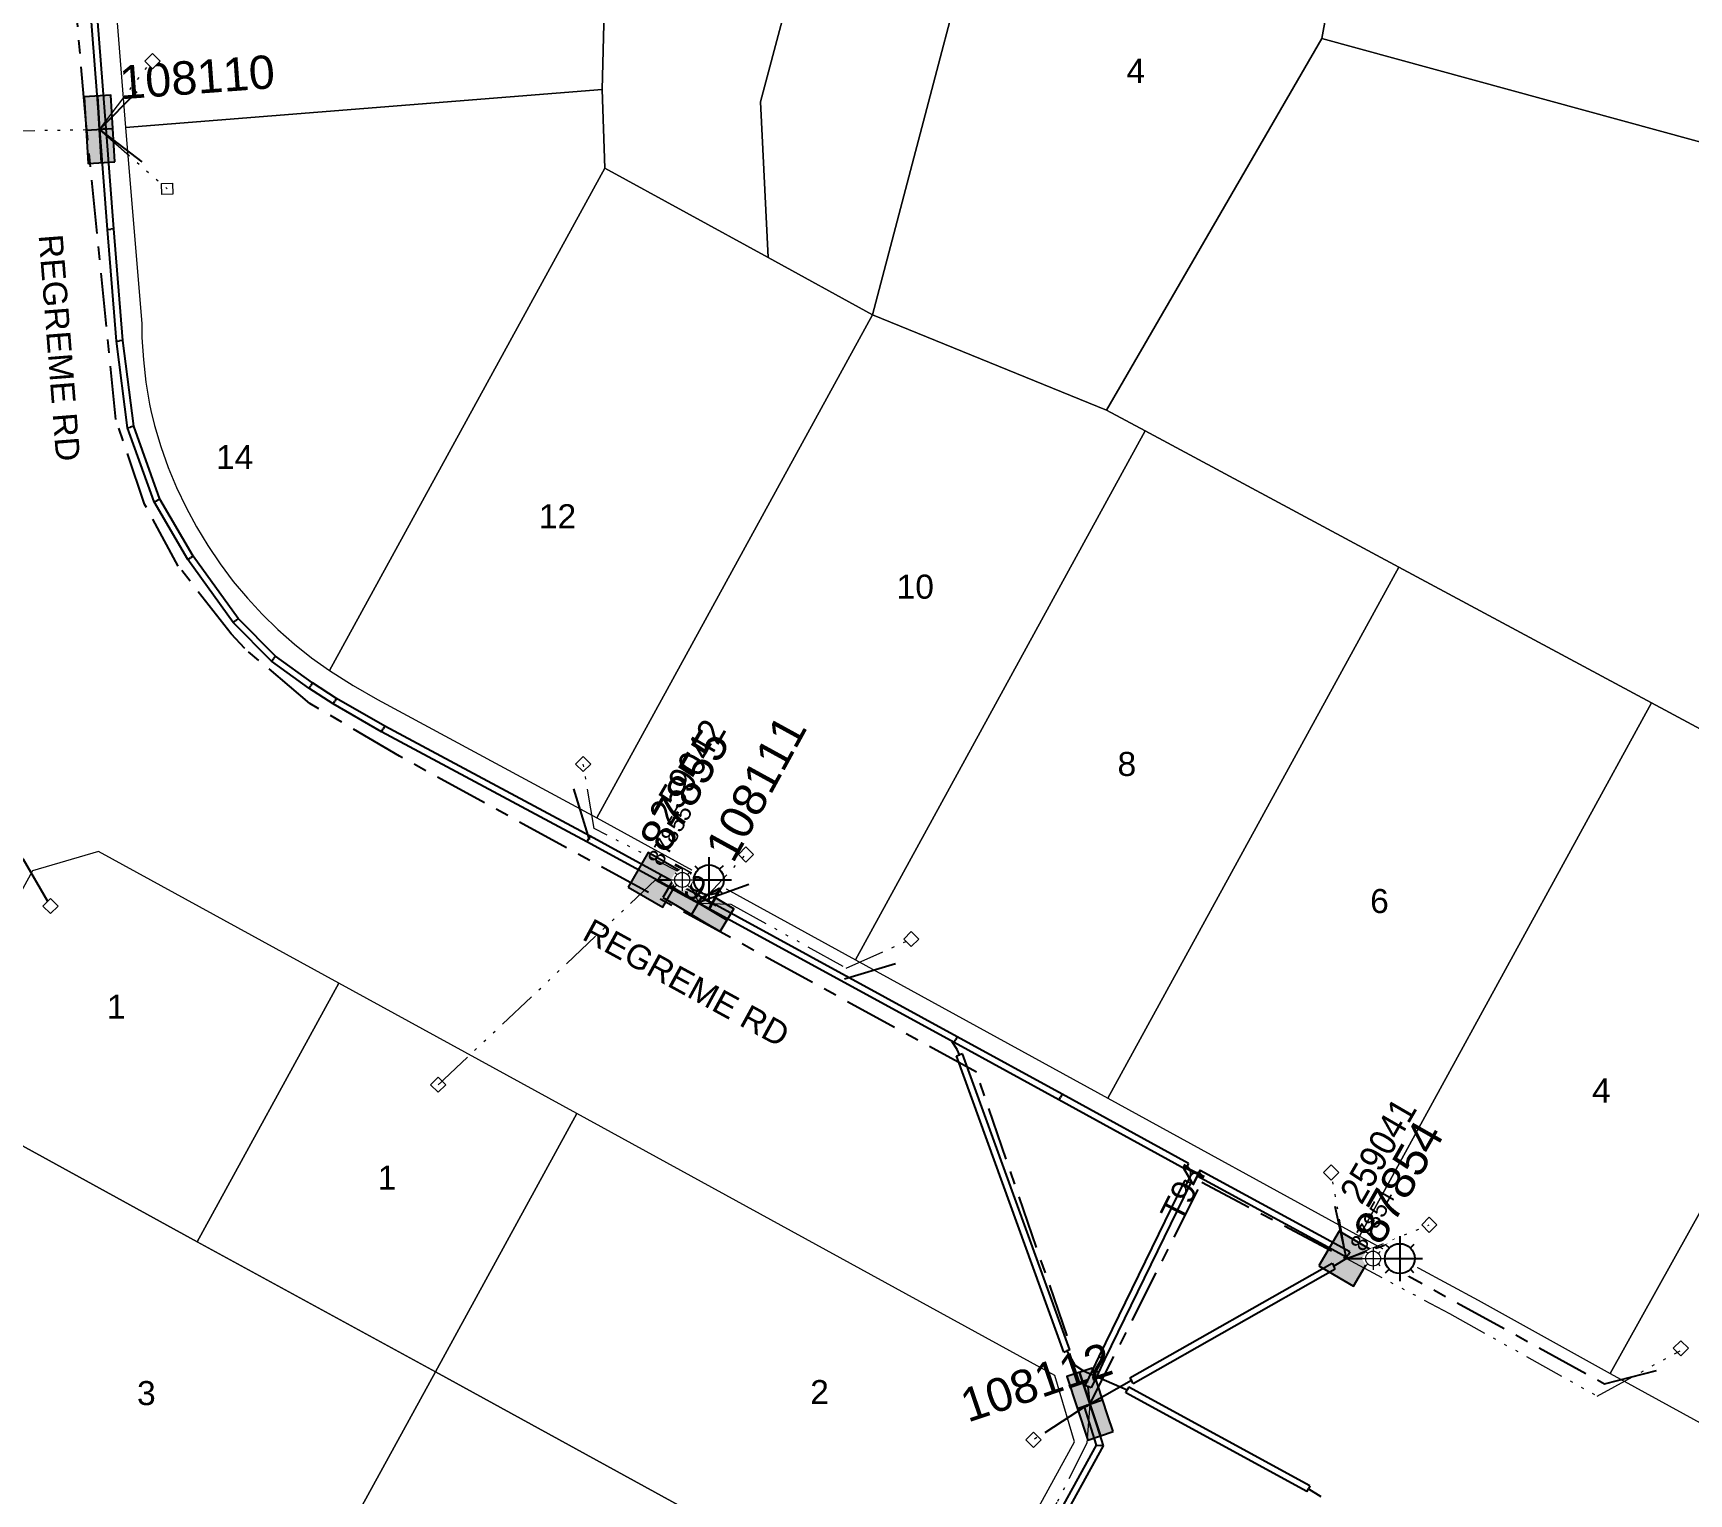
# Model space of a CAD drawing. Header units: metres. Extents: x 279683 to 1215799, y 6210454 to 24863887.
# Drawn here: x 279922.4 to 280046.4, y 6217104.2 to 6217213.5 of the extents above; entities that cross this region are included whole.
import ezdxf
from ezdxf.enums import TextEntityAlignment as Align

# ---------------------------------------------------------------- set-up
doc = ezdxf.new("R2010")
doc.units = ezdxf.units.M
doc.linetypes.add('Cable Exist UG', pattern=[7, 4, -1, 1, -1])
doc.linetypes.add('PHANTOMX2', pattern=[6.6, 3, -0.75, 0.2, -0.75, 0.2, -0.75, 0.2, -0.75])
doc.layers.get('0').update_dxf_attribs({"color": 6})
for name, color, linetype, lineweight in [('_User Miscellaneous5', 121, 'Continuous', 13), ('_User_HV_Exist', 1, 'Continuous', 25), ('Cadastre Land Parcels_SP_EXT', 118, 'Continuous', 15), ('Cadastre Road Names_SP_HV_LV_SL_EXT', 211, 'Continuous', 15), ('Mains_LV_SL_EXT', 135, 'Continuous', 25), ('Services_SP_EXT', 42, 'PHANTOMX2', 20)]:
    doc.layers.add(name, color=color, linetype=linetype, lineweight=lineweight)
for name, color, linetype in [('Duct_SP_EXT', 30, 'Continuous'), ('Equip_SP_SL_EXT', 7, 'Continuous'), ('SupportsUG_SP_LV_EXT', 7, 'Continuous'), ('SupportsUG_SP_LV_SL_EXT', 7, 'Continuous'), ('Trench_SP_EXT', 7, 'Continuous')]:
    doc.layers.add(name, color=color, linetype=linetype)
doc.styles.add('COLUMN_LABEL', font='arial.ttf', dxfattribs={"height": 2})
doc.styles.add('iecARIAL', font='arial.ttf', dxfattribs={"height": 2})
doc.styles.add('POLE_LABEL', font='arial.ttf', dxfattribs={"height": 2})
doc.styles.add('SL_LABEL', font='arial.ttf', dxfattribs={"height": 2})
doc.styles.get("Standard").update_dxf_attribs({"font": 'arial.ttf'})

# ---------------------------------------------------------------- blocks, each defined once
blk = doc.blocks.new('COLUMN_EXT')
blk.add_hatch(color=256).paths.add_polyline_path([(1.5, -1.5), (1.5, 1.5), (-1.5, 1.5), (-1.5, -1.5)])
blk.add_lwpolyline([(1.5, 1.5), (-1.5, 1.5), (-1.5, -1.5), (1.5, -1.5)], close=True)
at = {"flags": 9}
for tag, p in [('STREETNAME', (-1.81, 1.6)), ('LOCATION', (-1.81, 1.4)), ('SUBURB', (-1.81, 1.8)), ('LEGEND', (-1.81, 1.2)), ('NOTES', (-1.81, 2)), ('COLUMN_TYPE', (-1.81, 0.4)), ('OWNED_BY', (-1.81, 0.6)), ('USAGE', (-1.81, 1)), ('STATE', (-1.81, 0.8))]:
    blk.add_attdef(tag, text='', height=0.2, rotation=180, dxfattribs=at).set_placement(p, align=Align.MIDDLE_LEFT)
at = {"flags": 1}
blk.add_attdef('Z', (-1.81, 2.35), '', height=0.2, rotation=180, dxfattribs=at)
at = {"flags": 9}
for tag, style, p in [('STRUCTURE_PLANT_NUMBER', 'POLE_LABEL', (-1.81, -0.03)), ('STREET_CODE', 'COLUMN_LABEL', (-1.81, 0.2))]:
    blk.add_attdef(tag, text='', height=0.2, rotation=180, dxfattribs=dict(at, style=style)).set_placement(p, align=Align.MIDDLE_LEFT)
at = {"style": 'COLUMN_LABEL', "width": 0.9, "flags": 8}
blk.add_attdef('ASSET_NUM', text='', height=2, rotation=270, dxfattribs=at).set_placement((2, -4), align=Align.MIDDLE_LEFT)
blk = doc.blocks.new('PILLAR_EXT')
blk.add_hatch(color=256).paths.add_polyline_path([(2.5, -1), (2.5, 1), (-2.5, 1), (-2.5, -1)])
for p, q in [((2.5, 0), (-2.5, 0)), ((0, -1), (0, 1))]:
    blk.add_line(p, q)
at = {"ltscale": 10}
blk.add_line((-2.5, 0), (2.5, 0), dxfattribs=at)
blk.add_lwpolyline([(2.5, 1), (1.25, 1), (-1.25, 1), (-2.5, 1), (-2.5, -1), (2.5, -1)], close=True)
for tag, p, flags in [('STREETNAME', (0, 1.8), 9), ('SUBURB', (0, 2), 1), ('PARENT', (0, 1.6), 9), ('NOTES', (0, 1.4), 9), ('SUPPORT_TYPE', (0, 0.6), 9), ('OWNED_BY', (0, 0.2), 9), ('LOCATION', (0, 1.2), 9), ('LEGEND', (0, 1), 9), ('USAGE', (0, 0.8), 9), ('STATE', (0, 0.4), 9)]:
    blk.add_attdef(tag, p, '', height=0.2, rotation=180, dxfattribs=dict(flags=flags))
at = {"width": 0.9, "flags": 8}
blk.add_attdef('ASSET_NUM', text='', height=2, rotation=270, dxfattribs=at).set_placement((2, -4), align=Align.MIDDLE_LEFT)
blk = doc.blocks.new('SL_LANTERN_EXT')
at = {"flags": 9}
for tag, p in [('LRATECODE', (-7.4, 0)), ('LOUTREACHVOCAB', (-7.2, 0)), ('LOUTREACH', (-7, 0)), ('LANTNUMBER', (-6.6, 0)), ('LNEW', (-6.4, 0)), ('LMASTVOCAB', (-6.2, 0)), ('LMAST', (-6, 0)), ('LLAMPVOCAB', (-5.8, 0)), ('LLAMP', (-5.6, 0)), ('LEXIST', (-5.4, 0)), ('LCHARGE3PERCENT', (-5.2, 0)), ('LCHARGE3', (-5, 0)), ('LCHARGE2PERCENT', (-4.8, 0)), ('LCHARGE2', (-4.6, 0)), ('LCHARGE1PERCENT', (-4.4, 0)), ('LCHARGE1', (-4.2, 0)), ('LCATEGORY', (-4, 0)), ('LBRACKETVOCAB', (-3.8, 0)), ('LBRACKET', (-3.6, 0)), ('LKINGHEIGHT', (-3.4, 0)), ('CREPLACE', (-3.2, 0)), ('CREMOVE', (-3, 0)), ('CNUMBER', (-2.8, 0)), ('CNEW', (-2.6, 0)), ('CEXIST', (-2.4, 0)), ('USAGE', (-2.2, 0)), ('STATE', (-2, 0)), ('OWNED_BY', (-1.8, 0)), ('ORIENTATION', (-1.6, 0)), ('OPERATING_VOLTAGE', (-1.4, 0)), ('NO_PHASES', (-1.2, 0)), ('LANTERN_TYPE', (-1, 0)), ('LANTERN_PURPOSE', (-0.8, 0)), ('CONTROL_TYPE', (-0.6, 0)), ('CONSTRUCTED_VOLTAGE', (-0.4, 0))]:
    blk.add_attdef(tag, text='', height=0.001, rotation=270, dxfattribs=at).set_placement(p, align=Align.MIDDLE_LEFT)
at = {"style": 'SL_LABEL', "flags": 9}
blk.add_attdef('STREET_CODE', text='', height=0.001, rotation=270, dxfattribs=at).set_placement((0, 0), align=Align.MIDDLE_LEFT)
at = {"flags": 1}
blk.add_attdef('Z', (0, 0), '', height=0.001, rotation=270, dxfattribs=at)
at = {"width": 0.9}
blk.add_attdef('LNUMBER', text='', height=1, dxfattribs=at).set_placement((7, -1), align=Align.MIDDLE_LEFT)
at = {"flags": 9}
for tag, p in [('LREMOVE', (0, -7.6)), ('LREPLACE', (0, -7.8)), ('LTYPE', (0, -8)), ('LTYPEVOCAB', (0, -8.2)), ('LEGEND', (0, -8.4)), ('SUBURB', (0, -8.6)), ('STREETNAME', (0, -8.8)), ('LOCATION', (0, -9)), ('NOTES', (0, -9.2)), ('MAINTAINED_BY', (0, -9.86))]:
    blk.add_attdef(tag, text='', height=0.001, dxfattribs=at).set_placement(p, align=Align.MIDDLE_LEFT)
blk.add_attdef('OPERATED_BY', (0, -9.61), '', height=0.001, dxfattribs=at)
blk.add_wipeout([(5.69, 0), (5.06, -1.06), (4, -1.69), (2.94, -1.06), (2.31, 0), (2.94, 1.06), (4, 1.69), (5.06, 1.06)])
for p, q in [((4, 1.69), (4, 0)), ((0, 0), (4, 0)), ((2.94, 1.06), (3.2, 0.8)), ((5.06, 1.06), (4.8, 0.8)), ((2.94, -1.06), (3.2, -0.8)), ((4, 0), (5.69, 0)), ((4, 0), (4, -1.69)), ((5.06, -1.06), (4.8, -0.8))]:
    blk.add_line(p, q)
blk.add_circle((4, 0), 1.12)
blk = doc.blocks.new('CCP_EXT')
at = {"flags": 9}
for tag, p in [('STATE', (0, -1.8)), ('LEGEND', (0, -1.4)), ('LIFE_SUPPORT', (0, -1.6)), ('NOTES', (0, -2))]:
    blk.add_attdef(tag, text='', height=0.2, dxfattribs=at).set_placement(p, align=Align.MIDDLE_LEFT)
blk.add_wipeout([(0, 0.57), (0.57, 0), (0, -0.57), (-0.57, 0)])
blk.add_lwpolyline([(-0.57, 0), (0, 0.57), (0.57, 0), (0, -0.57), (-0.57, 0)])
at = {"flags": 1}
blk.add_attdef('Z', (0, 0), '', height=0.2, dxfattribs=at)
at = {"flags": 9}
for tag, p in [('CCP_TYPE', (0, 0)), ('CONSTRUCTED_VOLTAGE', (0, -0.2)), ('OPERATING_VOLTAGE', (0, -0.6)), ('ORIENTATION', (0, -0.8)), ('OWNED_BY', (0, -1)), ('NO_PHASES', (0, -0.4)), ('USAGE', (0, -1.2))]:
    blk.add_attdef(tag, text='', height=0.2, dxfattribs=at).set_placement(p, align=Align.MIDDLE_LEFT)

msp = doc.modelspace()

# ---------------------------------------------------------------- linework, layer by layer
at = {"layer": 'Cadastre Land Parcels_SP_EXT', "linetype": 'Continuous'}
for points in [[(279965.0314, 6217209.3246), (279965.2321, 6217203.439), (279977.4639, 6217196.738), (279976.8894, 6217208.3905), (279978.6125, 6217214.8612), (279979.2474, 6217236.4583), (279965.6746, 6217234.7678), (279965.0314, 6217209.3246)], [(279976.8894, 6217208.3905), (279977.4639, 6217196.738), (279985.2761, 6217192.4571), (279996.149, 6217233.7113), (279980.4133, 6217236.604), (279979.2474, 6217236.4583), (279978.6125, 6217214.8612), (279976.8894, 6217208.3905)], [(279927.4824, 6217229.7115), (279929.3463, 6217206.4737), (279965.0314, 6217209.3246), (279965.6746, 6217234.7678), (279947.4794, 6217234.9805), (279930.8337, 6217233.6468), (279927.4824, 6217229.7115)], [(280018.923, 6217213.133), (280021.835, 6217228.986), (279996.149, 6217233.711), (279985.276, 6217192.457), (280002.796, 6217185.319), (280018.923, 6217213.133)], [(280069.855, 6217225.731), (280060.434, 6217224.268), (280058.055, 6217224.1), (280055.672, 6217224.017), (280053.287, 6217224.02), (280050.904, 6217224.11), (280048.526, 6217224.285), (280046.156, 6217224.546), (280021.835, 6217228.986), (280018.923, 6217213.133), (280063.732, 6217200.898), (280070.342, 6217198.597), (280069.855, 6217225.731)], [(280070.342, 6217198.597), (280063.732, 6217200.898), (280018.923, 6217213.133), (280002.796, 6217185.319), (280005.695, 6217183.762), (280024.692, 6217173.564), (280043.624, 6217163.401), (280062.777, 6217153.118), (280066.92, 6217160.508), (280071.849, 6217169.29), (280078.404, 6217180.978), (280115.927, 6217167.91), (280147.273, 6217163.107), (280154.48, 6217175.952), (280118.922, 6217181.68), (280070.342, 6217198.597)], [(279929.3463, 6217206.4737), (279930.548, 6217191.7679), (279930.5676, 6217190.7537), (279930.6721, 6217189.0818), (279930.8616, 6217187.417), (279931.1352, 6217185.7651), (279931.2379, 6217185.295), (279931.516, 6217184.1565), (279931.9862, 6217182.5807), (279932.536, 6217181.0308), (279933.1636, 6217179.5125), (279933.8675, 6217178.0258), (279934.6465, 6217176.5767), (279935.4972, 6217175.1711), (279936.4189, 6217173.8089), (279937.408, 6217172.4951), (279938.4622, 6217171.2334), (279939.5795, 6217170.0271), (279940.7558, 6217168.8787), (279941.9902, 6217167.7925), (279943.2769, 6217166.7691), (279944.6141, 6217165.8116), (279965.2321, 6217203.439), (279965.0314, 6217209.3246), (279929.3463, 6217206.4737)], [(279944.6141, 6217165.8116), (279946.3876, 6217164.6971), (279948.2047, 6217163.6543), (279964.632, 6217154.7832), (279985.2761, 6217192.4571), (279977.4639, 6217196.738), (279965.2321, 6217203.439), (279944.6141, 6217165.8116)], [(280002.796, 6217185.319), (279985.276, 6217192.457), (279964.632, 6217154.783), (279984.007, 6217144.164), (280005.695, 6217183.762), (280002.796, 6217185.319)], [(280024.692, 6217173.564), (280005.695, 6217183.762), (279984.007, 6217144.164), (280002.916, 6217133.805), (280024.692, 6217173.564)], [(280043.624, 6217163.401), (280024.692, 6217173.564), (280002.916, 6217133.805), (280021.757, 6217123.478), (280043.624, 6217163.401)], [(280040.528, 6217113.191), (280062.777, 6217153.118), (280043.624, 6217163.401), (280021.757, 6217123.478), (280030.65, 6217118.678), (280040.528, 6217113.191)], [(280080.506, 6217141.719), (280078.617, 6217144.613), (280062.777, 6217153.118), (280040.528, 6217113.191), (280059.256, 6217102.925), (280068.912, 6217120.568), (280080.506, 6217141.719)], [(279945.301, 6217142.412), (279927.323, 6217152.273), (279922.362, 6217150.823), (279913.516, 6217134.677), (279934.704, 6217123.034), (279945.301, 6217142.412)], [(279952.54, 6217113.305), (279963.135, 6217132.651), (279945.301, 6217142.412), (279934.704, 6217123.034), (279952.54, 6217113.305)], [(279934.704, 6217123.034), (279913.516, 6217134.677), (279907.661, 6217123.988), (279934.969, 6217081.238), (279941.997, 6217094.065), (279952.54, 6217113.305), (279934.704, 6217123.034)], [(279998.946, 6217113.026), (279963.135, 6217132.651), (279952.54, 6217113.305), (279991.548, 6217091.921), (280000.395, 6217108.066), (279998.946, 6217113.026)], [(279991.548, 6217091.921), (279952.54, 6217113.305), (279941.997, 6217094.065), (279981.636, 6217072.343), (279982.057, 6217073.607), (279982.545, 6217074.844), (279983.105, 6217076.05), (279983.734, 6217077.222), (279991.548, 6217091.921)]]:
    msp.add_lwpolyline(points, close=True, dxfattribs=at)
at = {"layer": 'Duct_SP_EXT'}
for p, q in [((279927.4113, 6217206.3637), (279926.3161, 6217220.5365)), ((279927.8899, 6217206.4007), (279926.7948, 6217220.5722)), ((279927.4113, 6217206.3637), (279927.6506, 6217206.3822)), ((279927.4113, 6217206.3637), (279927.6506, 6217206.3822)), ((279927.9918, 6217198.8518), (279927.4113, 6217206.3637)), ((279927.8899, 6217206.4007), (279927.6506, 6217206.3822)), ((279927.8899, 6217206.4007), (279927.6506, 6217206.3822)), ((279928.4704, 6217198.8891), (279927.8899, 6217206.4007)), ((279927.9918, 6217198.8518), (279928.2311, 6217198.8704)), ((279928.6494, 6217190.4679), (279927.9918, 6217198.8518)), ((279928.4704, 6217198.8891), (279928.2311, 6217198.8704)), ((279929.127, 6217190.5172), (279928.4704, 6217198.8891)), ((279928.6494, 6217190.4679), (279928.8882, 6217190.4925)), ((279929.4802, 6217183.9916), (279928.6494, 6217190.4679)), ((279929.127, 6217190.5172), (279928.8882, 6217190.4925)), ((279929.9496, 6217184.1051), (279929.127, 6217190.5172)), ((279929.4802, 6217183.9916), (279929.7149, 6217184.0484)), ((279931.4803, 6217178.4577), (279929.4802, 6217183.9916)), ((279929.9496, 6217184.1051), (279929.7149, 6217184.0484)), ((279931.9171, 6217178.6613), (279929.9496, 6217184.1051)), ((279931.4803, 6217178.4577), (279931.6987, 6217178.5595)), ((279931.9171, 6217178.6613), (279931.6987, 6217178.5595)), ((279934.3974, 6217174.3825), (279931.9171, 6217178.6613)), ((279933.9943, 6217174.1209), (279931.4803, 6217178.4577)), ((279933.9943, 6217174.1209), (279934.1958, 6217174.2517)), ((279937.405, 6217169.4032), (279933.9943, 6217174.1209)), ((279934.3974, 6217174.3825), (279934.1958, 6217174.2517)), ((279937.7722, 6217169.7146), (279934.3974, 6217174.3825)), ((279937.405, 6217169.4032), (279937.5886, 6217169.5589)), ((279940.2618, 6217166.5204), (279937.405, 6217169.4032)), ((279937.7722, 6217169.7146), (279937.5886, 6217169.5589)), ((279940.5743, 6217166.887), (279937.7722, 6217169.7146)), ((279940.2618, 6217166.5204), (279940.418, 6217166.7037)), ((279943.0771, 6217164.5037), (279940.2618, 6217166.5204)), ((279940.5743, 6217166.887), (279940.418, 6217166.7037)), ((279943.3484, 6217164.8998), (279940.5743, 6217166.887)), ((279943.3484, 6217164.8998), (279943.2127, 6217164.7018)), ((279945.1451, 6217163.7237), (279943.3484, 6217164.8998)), ((279943.0771, 6217164.5037), (279943.2127, 6217164.7018)), ((279944.8942, 6217163.3143), (279943.0771, 6217164.5037)), ((279945.1451, 6217163.7237), (279945.0197, 6217163.519)), ((279948.75, 6217161.6591), (279945.1451, 6217163.7237)), ((279944.8942, 6217163.3143), (279945.0197, 6217163.519)), ((279948.5173, 6217161.2393), (279944.8942, 6217163.3143)), ((279948.5173, 6217161.2393), (279948.6337, 6217161.4492)), ((279948.75, 6217161.6591), (279948.6337, 6217161.4492)), ((279963.8953, 6217152.9916), (279964.0096, 6217153.2027)), ((279964.1238, 6217153.4138), (279964.0096, 6217153.2027)), ((279991.3926, 6217137.9652), (279991.5077, 6217138.1758)), ((279991.3926, 6217137.9652), (279991.5077, 6217138.1758)), ((279999.2457, 6217133.6738), (279991.3926, 6217137.9652)), ((279991.6228, 6217138.3865), (279991.5077, 6217138.1758)), ((279991.6228, 6217138.3865), (279991.5077, 6217138.1758)), ((279999.4762, 6217134.0948), (279991.6228, 6217138.3865)), ((279991.579, 6217136.957), (279991.8047, 6217137.0388)), ((279999.6069, 6217114.79), (279991.579, 6217136.957)), ((279992.0304, 6217137.1205), (279991.8047, 6217137.0388)), ((280000.0582, 6217114.9534), (279992.0304, 6217137.1205)), ((279999.4762, 6217134.0948), (279999.3609, 6217133.8843)), ((280008.9385, 6217128.9037), (279999.4762, 6217134.0948)), ((279999.2457, 6217133.6738), (279999.3609, 6217133.8843)), ((280008.7076, 6217128.4829), (279999.2457, 6217133.6738)), ((280008.7076, 6217128.4829), (280008.8231, 6217128.6933)), ((280008.9385, 6217128.9037), (280008.8231, 6217128.6933)), ((280009.5956, 6217127.9567), (280009.7101, 6217128.1676)), ((280009.8247, 6217128.3785), (280009.7101, 6217128.1676)), ((280008.6731, 6217127.6488), (280002.2242, 6217114.4499)), ((280009.1044, 6217127.4381), (280002.6573, 6217114.243)), ((280008.6731, 6217127.6488), (280008.8888, 6217127.5434)), ((280009.1044, 6217127.4381), (280008.8888, 6217127.5434)), ((280004.5608, 6217112.865), (280019.6996, 6217121.4366)), ((280004.7973, 6217112.4473), (280019.9361, 6217121.0189)), ((280019.6996, 6217121.4366), (280019.8178, 6217121.2277)), ((280019.9361, 6217121.0189), (280019.8178, 6217121.2277)), ((279999.6069, 6217114.79), (279999.8326, 6217114.8717)), ((280000.0582, 6217114.9534), (279999.8326, 6217114.8717)), ((280002.2242, 6217114.4499), (280001.7589, 6217113.4533)), ((280002.6573, 6217114.243), (280002.1932, 6217113.2488)), ((280002.2242, 6217114.4499), (280002.4407, 6217114.3464)), ((280002.6573, 6217114.243), (280002.4407, 6217114.3464)), ((280001.7589, 6217113.4533), (280001.2183, 6217112.3144)), ((280002.1932, 6217113.2488), (280001.6519, 6217112.1085)), ((280001.7589, 6217113.4533), (280001.9761, 6217113.351)), ((280002.1932, 6217113.2488), (280001.9761, 6217113.351)), ((280004.5608, 6217112.865), (280004.6791, 6217112.6561)), ((280001.2183, 6217112.3144), (280001.4351, 6217112.2115)), ((280001.6519, 6217112.1085), (280001.4351, 6217112.2115)), ((280004.2456, 6217111.7419), (280004.3605, 6217111.9526)), ((280017.8125, 6217104.3466), (280004.2456, 6217111.7419)), ((280004.4754, 6217112.1633), (280004.3605, 6217111.9526)), ((280018.0422, 6217104.7681), (280004.4754, 6217112.1633)), ((280004.7973, 6217112.4473), (280004.6791, 6217112.6561)), ((280001.1454, 6217110.6961), (280001.3741, 6217110.7689)), ((280002.0638, 6217107.8093), (280001.1454, 6217110.6961)), ((280001.6028, 6217110.8416), (280001.3741, 6217110.7689)), ((280002.5838, 6217107.758), (280001.6028, 6217110.8416)), ((280002.0638, 6217107.8093), (280002.3238, 6217107.7837)), ((280002.5838, 6217107.758), (280002.3238, 6217107.7837)), ((280017.8125, 6217104.3466), (280017.9273, 6217104.5573)), ((280018.0422, 6217104.7681), (280017.9273, 6217104.5573))]:
    msp.add_line(p, q, dxfattribs=at)
at = {"layer": 'Services_SP_EXT'}
msp.add_lwpolyline([(279906.3554, 6217205.9998), (279927.3826, 6217206.3327)], dxfattribs=at)
at = {"layer": 'Trench_SP_EXT', "linetype": 'Cable Exist UG'}
for points in [[(279927.3826, 6217206.3327), (279930.6355, 6217209.6129)], [(279927.3826, 6217206.3327), (279931.0527, 6217203.5128)], [(279964.0745, 6217153.1351), (279962.759, 6217157.4681)], [(279983.1808, 6217142.7263), (279987.3989, 6217144.0066)], [(279991.8047, 6217137.0388), (279991.6159, 6217137.4434), (279991.2515, 6217138.0238)], [(279999.8325, 6217114.8717), (280000.4389, 6217113.808), (280001.0852, 6217113.3795), (280004.3605, 6217111.9526)], [(280001.5658, 6217110.89), (280001.4351, 6217112.2115)], [(280004.679, 6217112.6561), (280001.5658, 6217110.89)], [(280017.9274, 6217104.5574), (280018.8497, 6217103.9652)]]:
    msp.add_lwpolyline(points, dxfattribs=at)
for points in [[(280008.769, 6217127.2976), (280009.0776, 6217127.9003), (280009.0776, 6217127.9003, 0.37744666), (280008.823, 6217128.6933), (280008.823, 6217128.6933), (280008.6005, 6217128.8154)], [(280008.7751, 6217127.3101), (280009.0146, 6217127.7774), (280009.0146, 6217127.7774, -0.61203553), (280009.9251, 6217128.0508)]]:
    msp.add_lwpolyline(points, format="xyb", dxfattribs=at)

# ---------------------------------------------------------------- block references
at = {"layer": 'SupportsUG_SP_LV_EXT'}
ref = msp.add_blockref('PILLAR_EXT', (279927.3826, 6217206.3327), dxfattribs=dict(at, rotation=273.4310236994968))
ref.add_attrib('ASSET_NUM', '108110', dxfattribs={"layer": '0', "height": 2.5, "rotation": 4.178172, "style": 'iecARIAL'}).set_placement((279928.8826, 6217209.8327), align=Align.MIDDLE_LEFT)
ref = msp.add_blockref('PILLAR_EXT', (279972.2416, 6217148.4079), dxfattribs=dict(at, rotation=149.1079938812738))
ref.add_attrib('ASSET_NUM', '108111', dxfattribs={"layer": '0', "height": 2.5, "rotation": 61.275377, "style": 'iecARIAL'}).set_placement((279973.7416, 6217151.9079), align=Align.MIDDLE_LEFT)
ref = msp.add_blockref('PILLAR_EXT', (280001.5659, 6217110.8899), dxfattribs=dict(at, rotation=288.3738886086898))
ref.add_attrib('ASSET_NUM', '108112', dxfattribs={"layer": '0', "height": 2.5, "rotation": 18.527811, "style": 'iecARIAL'}).set_placement((280003.0659, 6217114.3899), align=Align.MIDDLE_RIGHT)
at = {"layer": 'SupportsUG_SP_LV_SL_EXT'}
ref = msp.add_blockref('COLUMN_EXT', (279969.0279, 6217150.1421), dxfattribs=dict(at, rotation=149.8464473136289))
ref.add_attrib('ASSET_NUM', '259042', dxfattribs={"layer": '0', "height": 2, "rotation": 59.846447, "style": 'COLUMN_LABEL', "width": 0.9}).set_placement((279969.3078, 6217154.6054), align=Align.MIDDLE_LEFT)
ref = msp.add_blockref('COLUMN_EXT', (280020.7677, 6217121.7834), dxfattribs=dict(at, rotation=149.9074716844084))
ref.add_attrib('ASSET_NUM', '259041', dxfattribs={"layer": '0', "height": 2, "rotation": 59.907472, "style": 'COLUMN_LABEL', "width": 0.9}).set_placement((280021.0429, 6217126.2471), align=Align.MIDDLE_LEFT)

# ---------------------------------------------------------------- texts
at = {"layer": 'Cadastre Land Parcels_SP_EXT'}
for s, p in [('4', (280004.9958, 6217210.7212)), ('14', (279937.5146, 6217181.7995)), ('12', (279961.6872, 6217177.3686)), ('10', (279988.4812, 6217172.097)), ('8', (280004.3275, 6217158.8237)), ('6', (280023.2473, 6217148.562)), ('1', (279928.6412, 6217140.6438)), ('4', (280039.8672, 6217134.3732)), ('1', (279948.92, 6217127.8505)), ('3', (279930.8978, 6217111.7179)), ('2', (279981.3128, 6217111.7938))]:
    msp.add_text(s, height=1.8, dxfattribs=at).set_placement(p, align=Align.MIDDLE_CENTER)
at = {"layer": 'Cadastre Road Names_SP_HV_LV_SL_EXT'}
for rotation, p in [(274.492188, (279922.8253, 6217198.4107)), (331.325775, (279963.4415, 6217145.733))]:
    msp.add_text('REGREME RD', height=1.8, rotation=rotation, dxfattribs=at).set_placement(p)
at = {"layer": 'Mains_LV_SL_EXT'}
msp.add_text('T94', height=1.8, rotation=63.267907, dxfattribs=at).set_placement((280008.3683, 6217124.3963))

# ---------------------------------------------------------------- next in the draw order: block references
at = {"layer": 'Equip_SP_SL_EXT'}
ref = msp.add_blockref('SL_LANTERN_EXT', (279969.0279, 6217150.1421), dxfattribs=at)
ref.add_attrib('ASSET_NUM', '87855', dxfattribs={"layer": '0', "height": 2.5, "rotation": 60.412707, "style": 'iecARIAL'}).set_placement((279970.5279, 6217151.6421), align=Align.BOTTOM_LEFT)
ref = msp.add_blockref('SL_LANTERN_EXT', (280020.7677, 6217121.7834), dxfattribs=at)
ref.add_attrib('ASSET_NUM', '87854', dxfattribs={"layer": '0', "height": 2.5, "rotation": 60.350981, "style": 'iecARIAL'}).set_placement((280022.2677, 6217123.2834), align=Align.MIDDLE_LEFT)
at = {"layer": 'Services_SP_EXT'}
for p in [(279931.352, 6217211.4491), (279963.615, 6217158.8162), (279923.7166, 6217148.1845), (279988.1867, 6217145.7147), (279952.7537, 6217134.8089), (280045.8226, 6217115.0718), (279997.3411, 6217108.2221)]:
    msp.add_blockref('CCP_EXT', p, dxfattribs=at)
at = {"layer": 'Services_SP_EXT', "rotation": 137.1293348592522}
msp.add_blockref('CCP_EXT', (279932.4557, 6217201.8844), dxfattribs=at)

# ---------------------------------------------------------------- next in the draw order: linework, layer by layer
at = {"layer": 'Duct_SP_EXT'}
for p, q in [((279969.2002, 6217150.0927), (279963.8953, 6217152.9916)), ((279969.4303, 6217150.5139), (279964.1238, 6217153.4138)), ((279969.2002, 6217150.0927), (279969.3153, 6217150.3033)), ((279969.2002, 6217150.0927), (279969.3153, 6217150.3033)), ((279972.2323, 6217148.4358), (279969.2002, 6217150.0927)), ((279969.4303, 6217150.5139), (279969.3153, 6217150.3033)), ((279969.4303, 6217150.5139), (279969.3153, 6217150.3033)), ((279972.4624, 6217148.857), (279969.4303, 6217150.5139)), ((279972.4624, 6217148.857), (279972.3474, 6217148.6464)), ((279972.4624, 6217148.857), (279972.3474, 6217148.6464)), ((279972.2323, 6217148.4358), (279972.3474, 6217148.6464)), ((279972.2323, 6217148.4358), (279972.3474, 6217148.6464)), ((280020.7989, 6217121.8704), (280020.9134, 6217122.0813)), ((280021.028, 6217122.2922), (280020.9134, 6217122.0813))]:
    msp.add_line(p, q, dxfattribs=at)
at = {"layer": 'Mains_LV_SL_EXT', "linetype": 'Cable Exist UG'}
msp.add_lwpolyline([(279969.028, 6217150.1421), (279972.2416, 6217148.408)], dxfattribs=at)
at = {"layer": 'Trench_SP_EXT', "linetype": 'Cable Exist UG'}
for points in [[(279972.2631, 6217148.473), (279976.6006, 6217150.0247)], [(280020.7677, 6217121.7835), (280019.8207, 6217126.2627)], [(280020.7677, 6217121.7835), (280025.132, 6217123.3259)], [(280020.7677, 6217121.7835), (280019.8178, 6217121.2277)]]:
    msp.add_lwpolyline(points, dxfattribs=at)

# ---------------------------------------------------------------- next in the draw order: block references
at = {"layer": 'Services_SP_EXT'}
for p in [(279931.352, 6217211.4491), (279963.615, 6217158.8162), (279975.8036, 6217152.0433), (279923.7166, 6217148.1845), (279988.1867, 6217145.7147), (279952.7537, 6217134.8089), (280019.6299, 6217128.2408), (280026.9784, 6217124.312), (280045.8226, 6217115.0718), (279997.3411, 6217108.2221)]:
    msp.add_blockref('CCP_EXT', p, dxfattribs=at)
at = {"layer": 'Services_SP_EXT', "rotation": 137.1293348592522}
msp.add_blockref('CCP_EXT', (279932.4557, 6217201.8844), dxfattribs=at)

# ---------------------------------------------------------------- next in the draw order: texts
at = {"layer": 'Mains_LV_SL_EXT'}
msp.add_text('T94', height=1.8, rotation=331.193562, dxfattribs=at).set_placement((279969.6079, 6217149.8331))

# ---------------------------------------------------------------- next in the draw order: linework, layer by layer
at = {"layer": 'Duct_SP_EXT'}
for p, q in [((279963.8953, 6217152.9916), (279948.5173, 6217161.2393)), ((279964.1238, 6217153.4138), (279948.75, 6217161.6591)), ((279991.6228, 6217138.3865), (279972.4624, 6217148.857)), ((279991.3926, 6217137.9652), (279972.2323, 6217148.4358)), ((279991.6219, 6217088.9075), (280002.0638, 6217107.8093)), ((279992.045, 6217088.6807), (280002.5838, 6217107.758))]:
    msp.add_line(p, q, dxfattribs=at)
at = {"layer": 'Services_SP_EXT'}
for points in [[(279927.3826, 6217206.3328), (279931.3219, 6217211.4792)], [(279927.3826, 6217206.3328), (279932.4557, 6217201.8844)], [(279913.5768, 6217170.2024), (279914.429, 6217167.2234), (279914.2364, 6217164.3359), (279923.7167, 6217148.1845)], [(279972.334, 6217148.3277), (279971.2893, 6217150.468), (279964.4386, 6217153.9869), (279963.615, 6217158.8162)], [(279952.7537, 6217134.8089), (279969.0279, 6217150.1421)], [(279972.2416, 6217148.4079), (279974.6585, 6217148.3342), (279983.3061, 6217143.5423), (279988.1867, 6217145.7147)], [(280020.7677, 6217121.7835), (280028.4942, 6217117.6789), (280039.5533, 6217111.4946), (280045.7619, 6217114.8899)], [(280001.5658, 6217110.8899), (280001.3378, 6217107.9729), (279999.0905, 6217103.5276), (279992.4473, 6217091.4514), (279987.681, 6217091.2386)], [(280001.5658, 6217110.8899), (279997.3411, 6217108.2221)]]:
    msp.add_lwpolyline(points, dxfattribs=at)
at = {"layer": 'Trench_SP_EXT', "linetype": 'Cable Exist UG'}
for points in [[(279921.6599, 6217151.6886), (279923.5052, 6217148.5448)], [(280020.7677, 6217121.7834), (280022.9286, 6217121.8443), (280040.1105, 6217112.4199), (280044.9189, 6217113.638)], [(280001.3633, 6217110.8188), (279998.1776, 6217108.7503)]]:
    msp.add_lwpolyline(points, dxfattribs=at)

# ---------------------------------------------------------------- next in the draw order: block references
at = {"layer": 'Services_SP_EXT'}
for p in [(279975.8036, 6217152.0433), (280019.6299, 6217128.2408), (280026.9784, 6217124.312)]:
    msp.add_blockref('CCP_EXT', p, dxfattribs=at)

# ---------------------------------------------------------------- next in the draw order: linework, layer by layer
at = {"layer": '_User_HV_Exist', "linetype": 'Cable Exist UG'}
msp.add_lwpolyline([(279999.8518, 6217116.005), (279993.0563, 6217135.7385), (279949.8564, 6217159.4053), (279943.1471, 6217163.3582), (279938.2721, 6217167.4646), (279937.2412, 6217168.5624), (279933.2845, 6217173.6438), (279930.766, 6217178.2801), (279928.6109, 6217184.6226), (279926.3617, 6217207.0465), (279924.3218, 6217230.5264), (279929.4575, 6217236.5391), (279947.4797, 6217237.9811), (279960.6846, 6217237.8536), (279965.6747, 6217234.7677)], dxfattribs=at)
at = {"layer": 'Duct_SP_EXT'}
for p, q in [((280020.7989, 6217121.8704), (280009.5956, 6217127.9567)), ((280021.028, 6217122.2922), (280009.8247, 6217128.3785))]:
    msp.add_line(p, q, dxfattribs=at)
at = {"layer": 'Mains_LV_SL_EXT', "linetype": 'Cable Exist UG'}
msp.add_lwpolyline([(280001.5659, 6217110.8899), (280009.9343, 6217127.5054), (280020.7677, 6217121.7835)], dxfattribs=at)
at = {"layer": 'Services_SP_EXT'}
for points in [[(279972.334, 6217148.3277), (279975.8036, 6217152.0433)], [(280020.7677, 6217121.7835), (280019.6299, 6217128.2408)], [(280020.7677, 6217121.7835), (280026.9784, 6217124.312)]]:
    msp.add_lwpolyline(points, dxfattribs=at)

# ---------------------------------------------------------------- next in the draw order: block references
at = {"layer": 'SupportsUG_SP_LV_SL_EXT'}
ref = msp.add_blockref('COLUMN_EXT', (280020.7677, 6217121.7834), dxfattribs=dict(at, rotation=149.9074716844084))
ref.add_attrib('ASSET_NUM', '259041', dxfattribs={"layer": '0', "height": 2, "rotation": 59.907472, "style": 'COLUMN_LABEL', "width": 0.9}).set_placement((280021.0429, 6217126.2471), align=Align.MIDDLE_LEFT)

# ---------------------------------------------------------------- next in the draw order: block references
at = {"layer": '_User Miscellaneous5'}
ref = msp.add_blockref('SL_LANTERN_EXT', (279969.0279, 6217150.1421), dxfattribs=dict(at, xscale=0.5, yscale=0.5, zscale=0.5))
ref.add_attrib('ASSET_NUM', '87855', dxfattribs={"layer": '0', "height": 1.25, "rotation": 60.412707, "style": 'iecARIAL'}).set_placement((279969.7779, 6217150.8921), align=Align.BOTTOM_LEFT)
at = {"layer": 'Equip_SP_SL_EXT'}
ref = msp.add_blockref('SL_LANTERN_EXT', (280020.7677, 6217121.7834), dxfattribs=at)
ref.add_attrib('ASSET_NUM', '87854', dxfattribs={"layer": '0', "height": 2.5, "rotation": 60.350981, "style": 'iecARIAL'}).set_placement((280022.2677, 6217123.2834), align=Align.MIDDLE_LEFT)

# ---------------------------------------------------------------- next in the draw order: block references
at = {"layer": '_User Miscellaneous5'}
ref = msp.add_blockref('SL_LANTERN_EXT', (280020.7677, 6217121.7834), dxfattribs=dict(at, xscale=0.5, yscale=0.5, zscale=0.5))
ref.add_attrib('ASSET_NUM', '87854', dxfattribs={"layer": '0', "height": 1.25, "rotation": 60.350981, "style": 'iecARIAL'}).set_placement((280021.5177, 6217122.5334), align=Align.MIDDLE_LEFT)

# ---------------------------------------------------------------- next in the draw order: block references
ref = msp.add_blockref('SL_LANTERN_EXT', (280020.7677, 6217121.7834), dxfattribs=dict(at, xscale=0.5, yscale=0.5, zscale=0.5))
ref.add_attrib('ASSET_NUM', '87854', dxfattribs={"layer": '0', "height": 1.25, "rotation": 60.350981, "style": 'iecARIAL'}).set_placement((280021.5177, 6217122.5334), align=Align.MIDDLE_LEFT)

doc.saveas('drawing.dxf')
